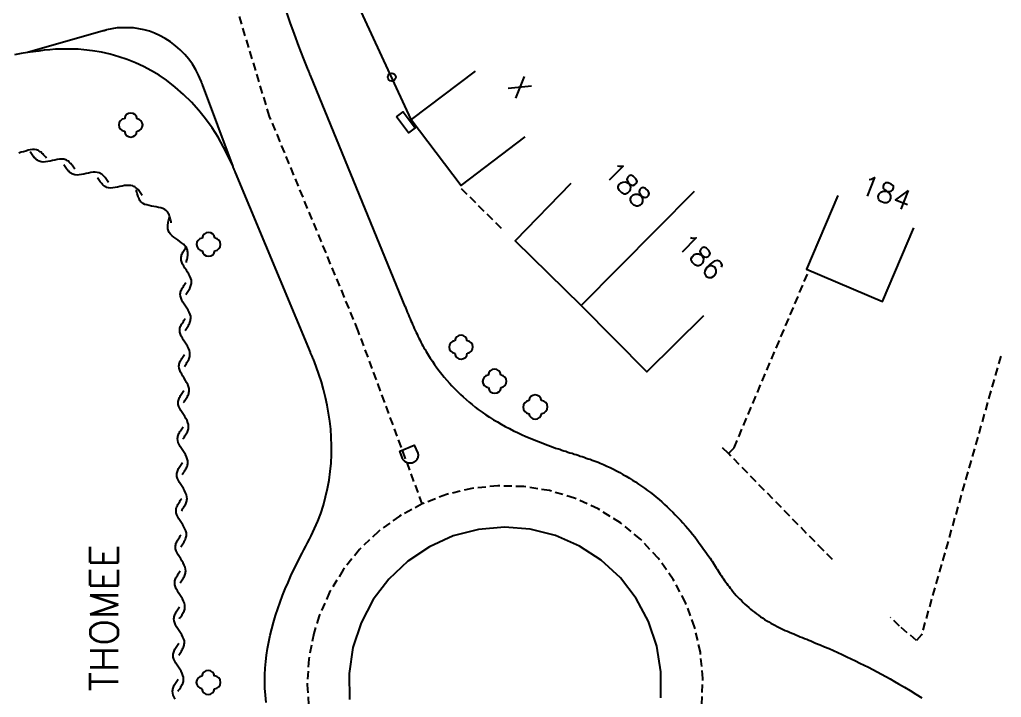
# Model space of a CAD drawing. Header units: millimetres. Extents: x 107999 to 109001, y 146999 to 148001.
# Drawn here: x 108164.6 to 108225.8, y 147426.3 to 147468.5 of the extents above; entities that cross this region are included whole.
import ezdxf
from ezdxf.enums import TextEntityAlignment as Align

# ---------------------------------------------------------------- set-up
doc = ezdxf.new("R2010")
doc.units = ezdxf.units.MM
doc.linetypes.add('DASHED', pattern=[0.75, 0.5, -0.25])
for name, color, linetype in [('W0001', 6, 'DASHED'), ('W0008', 7, 'CONTINUOUS'), ('W0100', 7, 'CONTINUOUS'), ('W0112', 1, 'DASHED'), ('W0300', 7, 'CONTINUOUS'), ('W0310', 3, 'CONTINUOUS'), ('W0322', 7, 'CONTINUOUS'), ('W0471', 7, 'CONTINUOUS'), ('W0989', 7, 'CONTINUOUS'), ('W0991', 7, 'CONTINUOUS'), ('W1102', 7, 'CONTINUOUS')]:
    doc.layers.add(name, color=color, linetype=linetype)
doc.styles.get("Standard").update_dxf_attribs({"font": 'romans.shx', "width": 0.85})

msp = doc.modelspace()

# ---------------------------------------------------------------- linework, layer by layer
at = {"layer": 'W0001'}
for points in [[(108189.672, 147438.312), (108185.672, 147449.109), (108180.148, 147462.469), (108173.43, 147484.625), (108172.258, 147490.438), (108170.82, 147500), (108170.344, 147506.938), (108170.625, 147514.656), (108172.148, 147523.5), (108203.242, 147629.781), (108211.312, 147657.531), (108223.867, 147700.75), (108225.039, 147707.359), (108225.125, 147716.656), (108224.594, 147727.766), (108224.773, 147745.031), (108226.945, 147755.031), (108229.609, 147761.781), (108233.594, 147771.016)], [(108207.102, 147425.812), (108207.164, 147427.438), (108207.016, 147429.062), (108206.656, 147430.641), (108206.094, 147432.172), (108205.328, 147433.594), (108204.383, 147434.922), (108203.281, 147436.109), (108202.023, 147437.141), (108200.641, 147438), (108199.164, 147438.672), (108197.609, 147439.141), (108196.008, 147439.391), (108194.383, 147439.438), (108192.766, 147439.281), (108191.188, 147438.906), (108189.672, 147438.312), (108188.242, 147437.547), (108186.93, 147436.594), (108185.75, 147435.469), (108184.734, 147434.203), (108183.891, 147432.812), (108183.234, 147431.328), (108182.898, 147430.234)], [(108182.898, 147430.234), (108182.586, 147428.641), (108182.492, 147427.031), (108182.609, 147425.406)]]:
    msp.add_lwpolyline(points, dxfattribs=at)
at = {"layer": 'W0008'}
for points in [[(108188.594, 147450.625), (108182.719, 147464.984), (108182.695, 147465.031), (108182.68, 147465.062), (108182.664, 147465.109), (108182.648, 147465.141), (108182.633, 147465.188), (108182.617, 147465.219), (108182.602, 147465.266), (108182.586, 147465.297), (108182.57, 147465.344), (108182.555, 147465.375), (108182.258, 147466.109), (108181.977, 147466.844), (108181.703, 147467.594), (108181.438, 147468.328), (108181.18, 147469.078)], [(108177.867, 147459.344), (108175.961, 147464.469), (108175.953, 147464.484), (108175.945, 147464.5), (108175.938, 147464.531), (108175.922, 147464.547), (108175.914, 147464.562), (108175.906, 147464.594), (108175.898, 147464.609), (108175.891, 147464.641), (108175.883, 147464.656), (108175.875, 147464.672), (108175.719, 147465.031), (108175.539, 147465.375), (108175.336, 147465.719), (108175.102, 147466.031), (108174.852, 147466.328), (108174.578, 147466.625), (108174.281, 147466.875), (108173.969, 147467.125), (108173.633, 147467.328), (108173.289, 147467.516), (108172.977, 147467.656), (108172.648, 147467.781), (108172.32, 147467.875), (108171.984, 147467.938), (108171.648, 147467.984), (108171.312, 147468), (108170.969, 147468), (108170.633, 147467.984), (108170.305, 147467.938), (108169.977, 147467.859), (108169.977, 147467.859), (108169.953, 147467.844), (108169.938, 147467.844), (108169.914, 147467.844), (108169.891, 147467.828), (108169.875, 147467.828), (108169.852, 147467.828), (108169.828, 147467.812), (108169.812, 147467.812), (108169.789, 147467.797), (108169.773, 147467.797), (108165.039, 147466.453)], [(108178.023, 147458.969), (108178.008, 147459), (108177.992, 147459.031), (108177.977, 147459.078), (108177.961, 147459.109), (108177.945, 147459.156), (108177.93, 147459.188), (108177.914, 147459.219), (108177.898, 147459.266), (108177.883, 147459.297), (108177.867, 147459.344), (108177.586, 147459.953), (108177.273, 147460.562), (108176.93, 147461.172), (108176.555, 147461.75), (108176.156, 147462.312), (108175.727, 147462.844), (108175.266, 147463.359), (108174.773, 147463.844), (108174.258, 147464.297), (108173.711, 147464.719), (108173.711, 147464.719), (108173.25, 147465.031), (108172.773, 147465.312), (108172.281, 147465.578), (108171.773, 147465.812), (108171.258, 147466.016), (108170.734, 147466.188), (108170.195, 147466.344), (108169.656, 147466.469), (108169.109, 147466.562), (108168.562, 147466.625), (108168.211, 147466.656), (108167.852, 147466.672), (108167.5, 147466.672), (108167.148, 147466.672), (108166.797, 147466.656), (108166.445, 147466.625), (108166.094, 147466.594), (108165.742, 147466.547), (108165.391, 147466.5), (108165.039, 147466.453), (108165.039, 147466.453), (108164.641, 147466.391), (108164.234, 147466.312)], [(108179.922, 147425.938), (108179.883, 147426.391), (108179.852, 147426.828), (108179.852, 147426.828), (108179.844, 147427.25), (108179.852, 147427.656), (108179.875, 147428.062), (108179.914, 147428.484), (108179.961, 147428.891), (108180.023, 147429.297), (108180.102, 147429.719), (108180.188, 147430.125), (108180.289, 147430.531), (108180.398, 147430.922), (108180.398, 147430.922), (108180.523, 147431.359), (108180.656, 147431.766), (108180.805, 147432.188), (108180.961, 147432.609), (108181.125, 147433.016), (108181.297, 147433.422), (108181.477, 147433.828), (108181.664, 147434.219), (108181.859, 147434.625), (108182.055, 147435.016), (108182.172, 147435.234), (108182.281, 147435.453), (108182.398, 147435.672), (108182.508, 147435.891), (108182.625, 147436.109), (108182.734, 147436.328), (108182.844, 147436.547), (108182.945, 147436.781), (108183.047, 147437), (108183.148, 147437.234), (108183.336, 147437.719), (108183.5, 147438.234), (108183.641, 147438.75), (108183.766, 147439.266), (108183.859, 147439.797), (108183.93, 147440.328), (108183.977, 147440.859), (108184.008, 147441.391), (108184.008, 147441.938), (108183.992, 147442.469), (108183.992, 147442.469), (108183.961, 147442.969), (108183.906, 147443.469), (108183.828, 147443.969), (108183.742, 147444.469), (108183.633, 147444.953), (108183.516, 147445.438), (108183.375, 147445.922), (108183.219, 147446.406), (108183.055, 147446.875), (108182.875, 147447.344), (108182.875, 147447.344), (108182.852, 147447.375), (108182.836, 147447.422), (108182.82, 147447.469), (108182.797, 147447.516), (108182.781, 147447.562), (108182.766, 147447.609), (108182.742, 147447.641), (108182.727, 147447.688), (108182.703, 147447.734), (108182.688, 147447.781), (108182.688, 147447.781), (108178.023, 147458.969)], [(108188.594, 147450.625), (108188.617, 147450.562), (108188.641, 147450.5), (108188.664, 147450.453), (108188.688, 147450.391), (108188.711, 147450.328), (108188.734, 147450.266), (108188.75, 147450.234), (108188.805, 147450.109), (108188.852, 147449.984), (108188.906, 147449.859), (108188.961, 147449.734), (108189.008, 147449.625), (108189.062, 147449.5), (108189.117, 147449.375), (108189.172, 147449.25), (108189.227, 147449.125), (108189.289, 147449), (108189.344, 147448.891), (108189.398, 147448.766), (108189.461, 147448.641), (108189.523, 147448.531), (108189.586, 147448.406), (108189.648, 147448.281), (108189.711, 147448.172), (108189.773, 147448.047), (108189.844, 147447.938), (108189.906, 147447.812), (108189.906, 147447.812), (108190.031, 147447.609), (108190.164, 147447.406), (108190.297, 147447.203), (108190.438, 147447), (108190.578, 147446.797), (108190.727, 147446.609), (108190.883, 147446.406), (108191.039, 147446.219), (108191.195, 147446.031), (108191.359, 147445.844), (108191.523, 147445.672), (108191.695, 147445.484), (108191.867, 147445.312), (108192.047, 147445.141), (108192.219, 147444.984), (108192.406, 147444.812), (108192.594, 147444.656), (108192.781, 147444.5), (108192.969, 147444.344), (108193.164, 147444.203), (108193.164, 147444.203), (108193.398, 147444.031), (108193.633, 147443.875), (108193.867, 147443.719), (108194.109, 147443.562), (108194.352, 147443.422), (108194.594, 147443.281), (108194.844, 147443.141), (108195.102, 147443.016), (108195.352, 147442.875), (108195.609, 147442.766), (108195.867, 147442.641), (108196.125, 147442.516), (108196.391, 147442.406), (108196.648, 147442.297), (108196.914, 147442.203), (108197.18, 147442.094), (108197.445, 147442), (108197.719, 147441.891), (108197.984, 147441.797), (108198.258, 147441.719), (108198.383, 147441.672), (108198.508, 147441.625), (108198.633, 147441.594), (108198.758, 147441.547), (108198.883, 147441.5), (108199.016, 147441.469), (108199.141, 147441.422), (108199.266, 147441.391), (108199.391, 147441.344), (108199.516, 147441.297), (108199.641, 147441.266), (108199.766, 147441.219), (108199.891, 147441.172), (108200.016, 147441.125), (108200.141, 147441.094), (108200.266, 147441.047), (108200.391, 147441), (108200.516, 147440.953), (108200.633, 147440.906), (108200.758, 147440.844), (108200.758, 147440.844), (108200.969, 147440.766), (108201.172, 147440.672), (108201.383, 147440.578), (108201.586, 147440.469), (108201.789, 147440.375), (108201.992, 147440.266), (108202.188, 147440.156), (108202.391, 147440.047), (108202.586, 147439.922), (108202.781, 147439.797), (108202.969, 147439.688), (108203.164, 147439.547), (108203.352, 147439.422), (108203.539, 147439.297), (108203.719, 147439.156), (108203.906, 147439.016), (108204.086, 147438.875), (108204.258, 147438.734), (108204.438, 147438.578), (108204.609, 147438.438), (108204.781, 147438.281), (108204.953, 147438.125), (108205.117, 147437.969), (108205.289, 147437.797), (108205.445, 147437.641), (108205.609, 147437.469), (108205.766, 147437.297), (108205.922, 147437.125), (108206.078, 147436.953), (108206.227, 147436.781), (108206.375, 147436.609), (108206.523, 147436.422), (108206.664, 147436.25), (108206.812, 147436.062), (108206.945, 147435.875), (108207.086, 147435.688), (108207.219, 147435.5), (108207.352, 147435.312), (108207.484, 147435.125), (108207.617, 147434.938), (108207.617, 147434.938), (108207.68, 147434.828), (108207.742, 147434.734), (108207.812, 147434.641), (108207.875, 147434.531), (108207.938, 147434.438), (108208, 147434.328), (108208.07, 147434.234), (108208.133, 147434.141), (108208.195, 147434.031), (108208.258, 147433.938), (108208.328, 147433.828), (108208.391, 147433.734), (108208.461, 147433.641), (108208.523, 147433.547), (108208.594, 147433.438), (108208.664, 147433.344), (108208.734, 147433.25), (108208.805, 147433.156), (108208.875, 147433.062), (108208.953, 147432.969), (108209.047, 147432.844), (108209.148, 147432.734), (108209.25, 147432.609), (108209.352, 147432.5), (108209.461, 147432.391), (108209.57, 147432.281), (108209.68, 147432.172), (108209.797, 147432.062), (108209.914, 147431.953), (108210.031, 147431.859), (108210.148, 147431.75), (108210.266, 147431.656), (108210.391, 147431.562), (108210.516, 147431.469), (108210.641, 147431.375), (108210.766, 147431.281), (108210.891, 147431.203), (108211.023, 147431.109), (108211.156, 147431.031), (108211.289, 147430.953), (108211.414, 147430.875), (108211.539, 147430.812), (108211.664, 147430.75), (108211.797, 147430.672), (108211.922, 147430.609), (108212.055, 147430.547), (108212.18, 147430.484), (108212.312, 147430.422), (108212.445, 147430.375), (108212.578, 147430.312), (108212.711, 147430.25), (108212.844, 147430.203), (108212.977, 147430.141), (108213.109, 147430.094), (108213.242, 147430.031), (108213.375, 147429.984), (108213.516, 147429.922), (108213.648, 147429.875), (108213.781, 147429.812), (108213.914, 147429.766), (108213.914, 147429.766), (108214.195, 147429.641), (108214.477, 147429.531), (108214.758, 147429.406), (108215.039, 147429.297), (108215.312, 147429.172), (108215.594, 147429.047)], [(108188.414, 147441.203), (108188.266, 147441.609), (108189.164, 147441.984), (108189.391, 147441.484), (108189.391, 147441.484), (108189.398, 147441.469), (108189.398, 147441.438), (108189.406, 147441.422), (108189.406, 147441.406), (108189.406, 147441.375), (108189.406, 147441.359), (108189.406, 147441.344), (108189.406, 147441.312), (108189.406, 147441.297), (108189.406, 147441.281), (108189.398, 147441.266), (108189.398, 147441.234), (108189.391, 147441.219), (108189.383, 147441.203), (108189.375, 147441.172), (108189.367, 147441.156), (108189.359, 147441.141), (108189.352, 147441.125), (108189.344, 147441.109), (108189.336, 147441.094), (108189.32, 147441.062), (108189.312, 147441.047), (108189.297, 147441.031), (108189.281, 147441.016), (108189.273, 147441), (108189.258, 147440.984), (108189.242, 147440.969), (108189.227, 147440.969), (108189.211, 147440.953), (108189.195, 147440.938), (108189.172, 147440.922), (108189.156, 147440.922), (108189.141, 147440.906), (108189.117, 147440.891), (108189.102, 147440.891), (108189.086, 147440.875), (108189.062, 147440.875), (108189.047, 147440.859), (108189.023, 147440.859), (108189, 147440.859), (108188.984, 147440.859), (108188.961, 147440.844), (108188.945, 147440.844), (108188.922, 147440.844), (108188.898, 147440.844), (108188.883, 147440.844), (108188.859, 147440.844), (108188.836, 147440.844), (108188.82, 147440.859), (108188.797, 147440.859), (108188.781, 147440.859), (108188.758, 147440.859), (108188.742, 147440.875), (108188.719, 147440.875), (108188.703, 147440.891), (108188.68, 147440.891), (108188.664, 147440.906), (108188.648, 147440.922), (108188.625, 147440.922), (108188.609, 147440.938), (108188.594, 147440.953), (108188.578, 147440.969), (108188.562, 147440.969), (108188.547, 147440.984), (108188.531, 147441), (108188.516, 147441.016), (108188.508, 147441.031), (108188.492, 147441.047), (108188.477, 147441.062), (108188.469, 147441.078), (108188.461, 147441.109), (108188.445, 147441.125), (108188.438, 147441.141), (108188.43, 147441.156), (108188.422, 147441.172), (108188.414, 147441.203)], [(108204.539, 147426.219), (108204.555, 147427.844), (108204.297, 147429.438), (108203.781, 147430.984), (108203.016, 147432.406), (108202.023, 147433.703), (108200.828, 147434.797), (108199.469, 147435.688), (108197.984, 147436.344), (108196.406, 147436.734), (108194.789, 147436.859), (108193.172, 147436.719), (108191.602, 147436.312), (108190.117, 147435.641), (108188.766, 147434.75), (108187.586, 147433.625), (108186.602, 147432.344), (108185.852, 147430.906), (108185.344, 147429.359), (108185.102, 147427.75), (108185.133, 147426.125)], [(108215.594, 147429.047), (108215.867, 147428.922), (108216.141, 147428.781), (108216.422, 147428.656), (108216.695, 147428.531), (108216.969, 147428.391), (108217.234, 147428.25), (108217.508, 147428.125), (108217.781, 147427.984), (108218.047, 147427.844), (108218.32, 147427.688), (108218.586, 147427.547), (108218.852, 147427.406), (108219.117, 147427.25), (108219.383, 147427.094), (108219.383, 147427.094), (108219.742, 147426.891), (108220.102, 147426.672), (108220.461, 147426.453), (108220.82, 147426.219)]]:
    msp.add_lwpolyline(points, dxfattribs=at)
at = {"layer": 'W0100'}
for points in [[(108192.977, 147465.297), (108188.984, 147462.281), (108192.086, 147458.172), (108196.078, 147461.188)], [(108198.945, 147458.297), (108195.453, 147454.719), (108199.578, 147450.688), (108203.672, 147446.547), (108207.234, 147450.062)], [(108215.586, 147457.531), (108213.633, 147452.938), (108218.367, 147450.922), (108220.32, 147455.531)]]:
    msp.add_lwpolyline(points, dxfattribs=at)
at = {"layer": 'W0112'}
for points in [[(108194.602, 147455.484), (108192.062, 147458.016)], [(108208.766, 147441.453), (108209.117, 147441.812), (108213.789, 147452.859)], [(108225.75, 147447.516), (108220.805, 147430.156), (108220.492, 147429.797), (108219.445, 147430.688), (108218.875, 147431.234)], [(108215.258, 147434.844), (108214.695, 147435.406), (108208.766, 147441.453), (108208.258, 147441.938)]]:
    msp.add_lwpolyline(points, dxfattribs=at)
at = {"layer": 'W0300'}
for centre, radius, start, end in [((108171.133, 147461.938), 0.393, 95.7106, 264.2894), ((108171.484, 147462.281), 0.401, 6.7098, 173.2902), ((108171.836, 147461.938), 0.393, 276.8428, 83.1572), ((108171.484, 147461.578), 0.392, 184.5739, 355.4261), ((108175.984, 147454.484), 0.393, 96.8428, 264.2894), ((108176.336, 147454.844), 0.393, 6.8428, 175.4261), ((108176.688, 147454.484), 0.393, 276.8428, 84.2894), ((108176.336, 147454.141), 0.393, 186.8428, 353.1572), ((108192.086, 147448.438), 0.393, 6.8428, 173.1572), ((108191.734, 147448.094), 0.393, 96.8428, 264.2894), ((108192.438, 147448.094), 0.393, 276.8428, 84.2894), ((108192.086, 147447.734), 0.393, 186.8428, 355.4261), ((108193.828, 147445.953), 0.393, 96.8428, 264.2894), ((108194.18, 147446.312), 0.401, 6.7098, 175.5154), ((108194.531, 147445.953), 0.394, 277.9696, 83.1572), ((108194.188, 147445.609), 0.401, 186.7098, 353.2902), ((108196.711, 147444.703), 0.401, 6.7098, 173.2902), ((108196.367, 147444.344), 0.409, 96.5819, 263.4181), ((108197.07, 147444.359), 0.409, 276.5819, 84.5077), ((108196.719, 147444), 0.401, 186.7098, 353.2902), ((108176.32, 147427.531), 0.401, 6.7098, 173.2902), ((108175.969, 147427.188), 0.393, 96.8428, 263.1572), ((108176.672, 147427.188), 0.409, 276.5819, 83.4181), ((108176.32, 147426.828), 0.401, 186.7098, 353.2902)]:
    msp.add_arc(centre, radius, start, end, dxfattribs=at)
at = {"layer": 'W0310'}
for points in [[(108166.234, 147459.859), (108166.188, 147459.922), (108166.141, 147459.969), (108166.086, 147460.031), (108166.039, 147460.078), (108165.992, 147460.141), (108165.938, 147460.188), (108165.891, 147460.234), (108165.836, 147460.266), (108165.781, 147460.312), (108165.727, 147460.344), (108165.672, 147460.375), (108165.609, 147460.391), (108165.484, 147460.406), (108165.352, 147460.406), (108165.219, 147460.391), (108165.078, 147460.359), (108164.938, 147460.312), (108164.789, 147460.266), (108164.648, 147460.234), (108164.508, 147460.188)], [(108168.008, 147459.172), (108167.961, 147459.234), (108167.922, 147459.297), (108167.883, 147459.359), (108167.836, 147459.422), (108167.789, 147459.469), (108167.742, 147459.531), (108167.695, 147459.578), (108167.648, 147459.625), (108167.594, 147459.672), (108167.539, 147459.703), (108167.484, 147459.734), (108167.43, 147459.766), (108167.305, 147459.797), (108167.172, 147459.797), (108167.039, 147459.797), (108166.891, 147459.781), (108166.75, 147459.75), (108166.602, 147459.719), (108166.453, 147459.672), (108166.312, 147459.656), (108166.172, 147459.641), (108166.031, 147459.625), (108165.906, 147459.641), (108165.781, 147459.672), (108165.727, 147459.703), (108165.672, 147459.734), (108165.617, 147459.766), (108165.57, 147459.812), (108165.523, 147459.859), (108165.469, 147459.906), (108165.43, 147459.969), (108165.383, 147460.016), (108165.336, 147460.078), (108165.297, 147460.141), (108165.25, 147460.203), (108165.211, 147460.266)], [(108170.102, 147458.359), (108170.055, 147458.422), (108170.016, 147458.484), (108169.977, 147458.547), (108169.93, 147458.609), (108169.883, 147458.656), (108169.836, 147458.719), (108169.789, 147458.766), (108169.742, 147458.812), (108169.688, 147458.859), (108169.633, 147458.891), (108169.578, 147458.922), (108169.523, 147458.953), (108169.398, 147458.969), (108169.266, 147458.984), (108169.133, 147458.984), (108168.992, 147458.969), (108168.844, 147458.938), (108168.695, 147458.906), (108168.555, 147458.875), (108168.414, 147458.844), (108168.273, 147458.828), (108168.133, 147458.812), (108168, 147458.828), (108167.883, 147458.859), (108167.828, 147458.891), (108167.773, 147458.922), (108167.719, 147458.953), (108167.664, 147459), (108167.617, 147459.047), (108167.57, 147459.094), (108167.523, 147459.156), (108167.477, 147459.203), (108167.438, 147459.266), (108167.391, 147459.328), (108167.352, 147459.391), (108167.305, 147459.453)], [(108172.203, 147457.547), (108172.156, 147457.609), (108172.117, 147457.672), (108172.078, 147457.734), (108172.031, 147457.797), (108171.984, 147457.844), (108171.938, 147457.906), (108171.891, 147457.953), (108171.844, 147458), (108171.789, 147458.047), (108171.734, 147458.078), (108171.68, 147458.109), (108171.625, 147458.141), (108171.5, 147458.156), (108171.367, 147458.172), (108171.234, 147458.172), (108171.094, 147458.156), (108170.945, 147458.125), (108170.797, 147458.094), (108170.656, 147458.062), (108170.516, 147458.031), (108170.375, 147458.016), (108170.234, 147458), (108170.102, 147458.016), (108169.984, 147458.047), (108169.93, 147458.078), (108169.875, 147458.109), (108169.82, 147458.141), (108169.766, 147458.188), (108169.719, 147458.234), (108169.672, 147458.281), (108169.625, 147458.344), (108169.578, 147458.391), (108169.539, 147458.453), (108169.492, 147458.516), (108169.453, 147458.578), (108169.406, 147458.641)], [(108174.016, 147455.828), (108174, 147455.906), (108173.984, 147455.984), (108173.969, 147456.047), (108173.945, 147456.125), (108173.93, 147456.188), (108173.906, 147456.25), (108173.875, 147456.328), (108173.852, 147456.391), (108173.82, 147456.438), (108173.789, 147456.5), (108173.75, 147456.547), (108173.703, 147456.594), (108173.602, 147456.672), (108173.484, 147456.719), (108173.352, 147456.766), (108173.219, 147456.797), (108173.07, 147456.828), (108172.922, 147456.859), (108172.773, 147456.875), (108172.625, 147456.906), (108172.492, 147456.953), (108172.367, 147456.984), (108172.25, 147457.047), (108172.148, 147457.125), (108172.102, 147457.172), (108172.062, 147457.219), (108172.031, 147457.281), (108172, 147457.328), (108171.977, 147457.391), (108171.945, 147457.469), (108171.922, 147457.531), (108171.906, 147457.594), (108171.883, 147457.672), (108171.867, 147457.75), (108171.852, 147457.812), (108171.836, 147457.891)], [(108174.953, 147453.359), (108174.969, 147453.438), (108174.984, 147453.5), (108175, 147453.578), (108175.016, 147453.656), (108175.031, 147453.719), (108175.039, 147453.797), (108175.039, 147453.859), (108175.047, 147453.938), (108175.039, 147454), (108175.031, 147454.062), (108175.023, 147454.125), (108175, 147454.188), (108174.945, 147454.297), (108174.867, 147454.406), (108174.766, 147454.5), (108174.656, 147454.594), (108174.539, 147454.672), (108174.414, 147454.766), (108174.297, 147454.859), (108174.18, 147454.938), (108174.07, 147455.031), (108173.969, 147455.125), (108173.891, 147455.234), (108173.836, 147455.344), (108173.82, 147455.406), (108173.805, 147455.469), (108173.797, 147455.531), (108173.797, 147455.594), (108173.797, 147455.672), (108173.805, 147455.734), (108173.812, 147455.812), (108173.828, 147455.875), (108173.836, 147455.953), (108173.852, 147456.031), (108173.875, 147456.094), (108173.891, 147456.172)], [(108174.922, 147451.375), (108174.969, 147451.438), (108175.008, 147451.5), (108175.047, 147451.562), (108175.086, 147451.625), (108175.125, 147451.688), (108175.164, 147451.75), (108175.195, 147451.812), (108175.219, 147451.875), (108175.242, 147451.938), (108175.258, 147452), (108175.266, 147452.062), (108175.273, 147452.125), (108175.273, 147452.266), (108175.234, 147452.375), (108175.18, 147452.516), (108175.109, 147452.641), (108175.031, 147452.766), (108174.953, 147452.891), (108174.867, 147453.016), (108174.789, 147453.141), (108174.719, 147453.266), (108174.672, 147453.391), (108174.633, 147453.516), (108174.625, 147453.641), (108174.633, 147453.703), (108174.641, 147453.766), (108174.656, 147453.828), (108174.68, 147453.891), (108174.711, 147453.953), (108174.742, 147454.016), (108174.773, 147454.062), (108174.812, 147454.125), (108174.852, 147454.188), (108174.891, 147454.25), (108174.93, 147454.312), (108174.977, 147454.375)], [(108174.875, 147449.125), (108174.922, 147449.188), (108174.961, 147449.25), (108175, 147449.312), (108175.039, 147449.375), (108175.078, 147449.438), (108175.117, 147449.5), (108175.148, 147449.562), (108175.172, 147449.625), (108175.195, 147449.688), (108175.211, 147449.75), (108175.219, 147449.812), (108175.227, 147449.875), (108175.227, 147450.016), (108175.188, 147450.125), (108175.133, 147450.266), (108175.062, 147450.391), (108174.984, 147450.516), (108174.906, 147450.641), (108174.82, 147450.766), (108174.742, 147450.891), (108174.672, 147451.016), (108174.625, 147451.141), (108174.586, 147451.266), (108174.578, 147451.391), (108174.586, 147451.453), (108174.594, 147451.516), (108174.609, 147451.578), (108174.633, 147451.641), (108174.664, 147451.703), (108174.695, 147451.766), (108174.727, 147451.812), (108174.766, 147451.875), (108174.805, 147451.938), (108174.844, 147452), (108174.883, 147452.062), (108174.93, 147452.125)], [(108174.828, 147446.875), (108174.875, 147446.938), (108174.914, 147447), (108174.953, 147447.062), (108174.992, 147447.125), (108175.031, 147447.188), (108175.07, 147447.25), (108175.102, 147447.312), (108175.125, 147447.375), (108175.148, 147447.438), (108175.164, 147447.5), (108175.172, 147447.562), (108175.18, 147447.625), (108175.172, 147447.75), (108175.141, 147447.875), (108175.086, 147448.016), (108175.016, 147448.141), (108174.945, 147448.266), (108174.859, 147448.391), (108174.781, 147448.516), (108174.711, 147448.641), (108174.633, 147448.766), (108174.586, 147448.891), (108174.547, 147449.016), (108174.539, 147449.141), (108174.547, 147449.203), (108174.555, 147449.266), (108174.57, 147449.328), (108174.594, 147449.391), (108174.625, 147449.453), (108174.656, 147449.516), (108174.688, 147449.562), (108174.727, 147449.625), (108174.766, 147449.688), (108174.805, 147449.75), (108174.844, 147449.812), (108174.891, 147449.875)], [(108174.781, 147444.625), (108174.828, 147444.688), (108174.867, 147444.75), (108174.906, 147444.812), (108174.945, 147444.875), (108174.984, 147444.938), (108175.023, 147445), (108175.055, 147445.062), (108175.078, 147445.125), (108175.102, 147445.188), (108175.117, 147445.25), (108175.125, 147445.312), (108175.133, 147445.375), (108175.125, 147445.5), (108175.094, 147445.625), (108175.039, 147445.766), (108174.969, 147445.891), (108174.898, 147446.016), (108174.812, 147446.141), (108174.734, 147446.266), (108174.664, 147446.391), (108174.586, 147446.516), (108174.539, 147446.641), (108174.5, 147446.766), (108174.492, 147446.891), (108174.5, 147446.953), (108174.508, 147447.016), (108174.523, 147447.078), (108174.547, 147447.141), (108174.578, 147447.203), (108174.609, 147447.266), (108174.641, 147447.312), (108174.68, 147447.375), (108174.719, 147447.438), (108174.758, 147447.5), (108174.797, 147447.562), (108174.844, 147447.625)], [(108174.742, 147442.375), (108174.789, 147442.438), (108174.828, 147442.5), (108174.867, 147442.562), (108174.906, 147442.625), (108174.945, 147442.688), (108174.984, 147442.75), (108175.016, 147442.812), (108175.039, 147442.875), (108175.062, 147442.938), (108175.078, 147443), (108175.086, 147443.062), (108175.094, 147443.125), (108175.094, 147443.266), (108175.055, 147443.375), (108175, 147443.516), (108174.93, 147443.641), (108174.852, 147443.766), (108174.773, 147443.891), (108174.688, 147444.016), (108174.609, 147444.141), (108174.539, 147444.266), (108174.492, 147444.391), (108174.453, 147444.516), (108174.445, 147444.641), (108174.453, 147444.703), (108174.461, 147444.766), (108174.477, 147444.828), (108174.5, 147444.891), (108174.531, 147444.953), (108174.562, 147445.016), (108174.594, 147445.062), (108174.633, 147445.125), (108174.672, 147445.188), (108174.711, 147445.25), (108174.75, 147445.312), (108174.797, 147445.375)], [(108174.695, 147440.141), (108174.734, 147440.203), (108174.781, 147440.266), (108174.828, 147440.328), (108174.867, 147440.391), (108174.898, 147440.438), (108174.93, 147440.5), (108174.961, 147440.562), (108174.992, 147440.625), (108175.016, 147440.688), (108175.031, 147440.75), (108175.039, 147440.812), (108175.047, 147440.875), (108175.039, 147441), (108175.008, 147441.125), (108174.953, 147441.25), (108174.891, 147441.391), (108174.812, 147441.516), (108174.734, 147441.641), (108174.648, 147441.766), (108174.578, 147441.891), (108174.5, 147442.016), (108174.453, 147442.141), (108174.414, 147442.266), (108174.406, 147442.391), (108174.414, 147442.453), (108174.422, 147442.516), (108174.438, 147442.578), (108174.461, 147442.641), (108174.492, 147442.703), (108174.523, 147442.766), (108174.555, 147442.828), (108174.594, 147442.875), (108174.633, 147442.938), (108174.672, 147443), (108174.711, 147443.062), (108174.758, 147443.125)], [(108174.648, 147437.891), (108174.688, 147437.953), (108174.734, 147438.016), (108174.781, 147438.078), (108174.82, 147438.141), (108174.852, 147438.203), (108174.883, 147438.25), (108174.914, 147438.312), (108174.945, 147438.375), (108174.969, 147438.438), (108174.984, 147438.5), (108174.992, 147438.562), (108175, 147438.625), (108174.992, 147438.75), (108174.961, 147438.875), (108174.906, 147439), (108174.844, 147439.141), (108174.766, 147439.266), (108174.688, 147439.391), (108174.602, 147439.516), (108174.531, 147439.641), (108174.461, 147439.766), (108174.406, 147439.891), (108174.367, 147440.016), (108174.359, 147440.141), (108174.367, 147440.203), (108174.375, 147440.266), (108174.391, 147440.328), (108174.414, 147440.391), (108174.438, 147440.453), (108174.469, 147440.516), (108174.508, 147440.578), (108174.547, 147440.641), (108174.586, 147440.703), (108174.625, 147440.766), (108174.664, 147440.828), (108174.711, 147440.891)], [(108174.609, 147435.641), (108174.648, 147435.703), (108174.695, 147435.766), (108174.742, 147435.828), (108174.781, 147435.891), (108174.812, 147435.953), (108174.844, 147436), (108174.875, 147436.062), (108174.906, 147436.125), (108174.93, 147436.188), (108174.945, 147436.25), (108174.953, 147436.312), (108174.961, 147436.375), (108174.961, 147436.516), (108174.922, 147436.625), (108174.867, 147436.75), (108174.805, 147436.891), (108174.727, 147437.016), (108174.641, 147437.141), (108174.562, 147437.266), (108174.477, 147437.391), (108174.414, 147437.516), (108174.359, 147437.641), (108174.32, 147437.766), (108174.312, 147437.891), (108174.32, 147437.953), (108174.328, 147438.016), (108174.344, 147438.078), (108174.367, 147438.141), (108174.391, 147438.203), (108174.422, 147438.266), (108174.461, 147438.328), (108174.5, 147438.391), (108174.539, 147438.453), (108174.578, 147438.516), (108174.617, 147438.578), (108174.664, 147438.641)], [(108174.562, 147433.391), (108174.602, 147433.453), (108174.648, 147433.516), (108174.695, 147433.578), (108174.734, 147433.641), (108174.766, 147433.703), (108174.797, 147433.75), (108174.828, 147433.812), (108174.859, 147433.875), (108174.883, 147433.938), (108174.898, 147434), (108174.906, 147434.062), (108174.914, 147434.125), (108174.906, 147434.25), (108174.875, 147434.375), (108174.82, 147434.5), (108174.758, 147434.641), (108174.68, 147434.766), (108174.602, 147434.891), (108174.516, 147435.016), (108174.445, 147435.141), (108174.375, 147435.266), (108174.32, 147435.391), (108174.281, 147435.516), (108174.273, 147435.641), (108174.281, 147435.703), (108174.289, 147435.766), (108174.305, 147435.828), (108174.328, 147435.891), (108174.352, 147435.953), (108174.383, 147436.016), (108174.422, 147436.078), (108174.461, 147436.141), (108174.5, 147436.203), (108174.539, 147436.266), (108174.578, 147436.328), (108174.625, 147436.391)], [(108174.516, 147431.141), (108174.555, 147431.203), (108174.602, 147431.266), (108174.648, 147431.328), (108174.688, 147431.391), (108174.719, 147431.453), (108174.75, 147431.5), (108174.781, 147431.562), (108174.812, 147431.625), (108174.836, 147431.688), (108174.852, 147431.75), (108174.859, 147431.812), (108174.867, 147431.875), (108174.859, 147432), (108174.828, 147432.125), (108174.773, 147432.25), (108174.711, 147432.391), (108174.633, 147432.516), (108174.555, 147432.641), (108174.469, 147432.766), (108174.398, 147432.891), (108174.328, 147433.016), (108174.273, 147433.141), (108174.234, 147433.266), (108174.227, 147433.391), (108174.234, 147433.453), (108174.242, 147433.516), (108174.258, 147433.578), (108174.281, 147433.641), (108174.305, 147433.703), (108174.336, 147433.766), (108174.375, 147433.828), (108174.414, 147433.891), (108174.453, 147433.953), (108174.492, 147434.016), (108174.531, 147434.078), (108174.578, 147434.141)], [(108174.477, 147428.891), (108174.516, 147428.953), (108174.562, 147429.016), (108174.609, 147429.078), (108174.648, 147429.141), (108174.68, 147429.203), (108174.711, 147429.25), (108174.742, 147429.312), (108174.773, 147429.375), (108174.797, 147429.438), (108174.812, 147429.5), (108174.82, 147429.562), (108174.828, 147429.625), (108174.828, 147429.766), (108174.789, 147429.875), (108174.734, 147430), (108174.672, 147430.141), (108174.594, 147430.266), (108174.508, 147430.391), (108174.43, 147430.516), (108174.344, 147430.641), (108174.281, 147430.766), (108174.227, 147430.891), (108174.188, 147431.016), (108174.18, 147431.141), (108174.188, 147431.203), (108174.195, 147431.266), (108174.211, 147431.328), (108174.234, 147431.391), (108174.258, 147431.453), (108174.289, 147431.516), (108174.328, 147431.578), (108174.367, 147431.641), (108174.406, 147431.703), (108174.445, 147431.766), (108174.484, 147431.828), (108174.531, 147431.891)], [(108174.43, 147426.641), (108174.469, 147426.703), (108174.516, 147426.766), (108174.562, 147426.828), (108174.602, 147426.891), (108174.633, 147426.953), (108174.664, 147427), (108174.695, 147427.062), (108174.727, 147427.125), (108174.75, 147427.188), (108174.766, 147427.25), (108174.773, 147427.312), (108174.781, 147427.375), (108174.781, 147427.516), (108174.742, 147427.625), (108174.688, 147427.75), (108174.625, 147427.891), (108174.547, 147428.016), (108174.461, 147428.141), (108174.383, 147428.266), (108174.297, 147428.391), (108174.234, 147428.516), (108174.18, 147428.641), (108174.141, 147428.766), (108174.133, 147428.891), (108174.141, 147428.953), (108174.148, 147429.016), (108174.164, 147429.078), (108174.188, 147429.141), (108174.211, 147429.203), (108174.242, 147429.266), (108174.281, 147429.328), (108174.32, 147429.391), (108174.359, 147429.453), (108174.398, 147429.516), (108174.438, 147429.578), (108174.484, 147429.641)], [(108174.266, 147426.141), (108174.195, 147426.266), (108174.141, 147426.391), (108174.102, 147426.516), (108174.094, 147426.641), (108174.102, 147426.703), (108174.109, 147426.766), (108174.125, 147426.828), (108174.148, 147426.891), (108174.172, 147426.953), (108174.203, 147427.016), (108174.242, 147427.078), (108174.281, 147427.141), (108174.32, 147427.203), (108174.359, 147427.266), (108174.398, 147427.328), (108174.445, 147427.391)]]:
    msp.add_lwpolyline(points, dxfattribs=at)
at = {"layer": 'W0322'}
msp.add_lwpolyline([(108188.984, 147462.281), (108182.719, 147475.797)], dxfattribs=at)
msp.add_circle((108187.766, 147464.922), 0.251, dxfattribs=at)
at = {"layer": 'W0471'}
msp.add_lwpolyline([(108188.062, 147462.453), (108188.469, 147462.75), (108189.219, 147461.75), (108188.812, 147461.453), (108188.062, 147462.453)], dxfattribs=at)
at = {"layer": 'W1102'}
msp.add_lwpolyline([(108206.633, 147457.781), (108199.578, 147450.688)], dxfattribs=at)

# ---------------------------------------------------------------- texts
at = {"layer": 'W0989'}
msp.add_text('RUE MARIA THOMEE', height=1.75, rotation=90, dxfattribs=at).set_placement((108169.824, 147424.344), align=Align.MIDDLE)
at = {"layer": 'W0991'}
for s, rotation, p in [('X', 307, (108195.755, 147464.285)), ('188', 315, (108202.478, 147458.214)), ('184', 339, (108218.6, 147457.708)), ('186', 315, (108207.033, 147453.734))]:
    msp.add_text(s, height=1.25, rotation=rotation, dxfattribs=at).set_placement(p, align=Align.MIDDLE)

doc.saveas('drawing.dxf')
